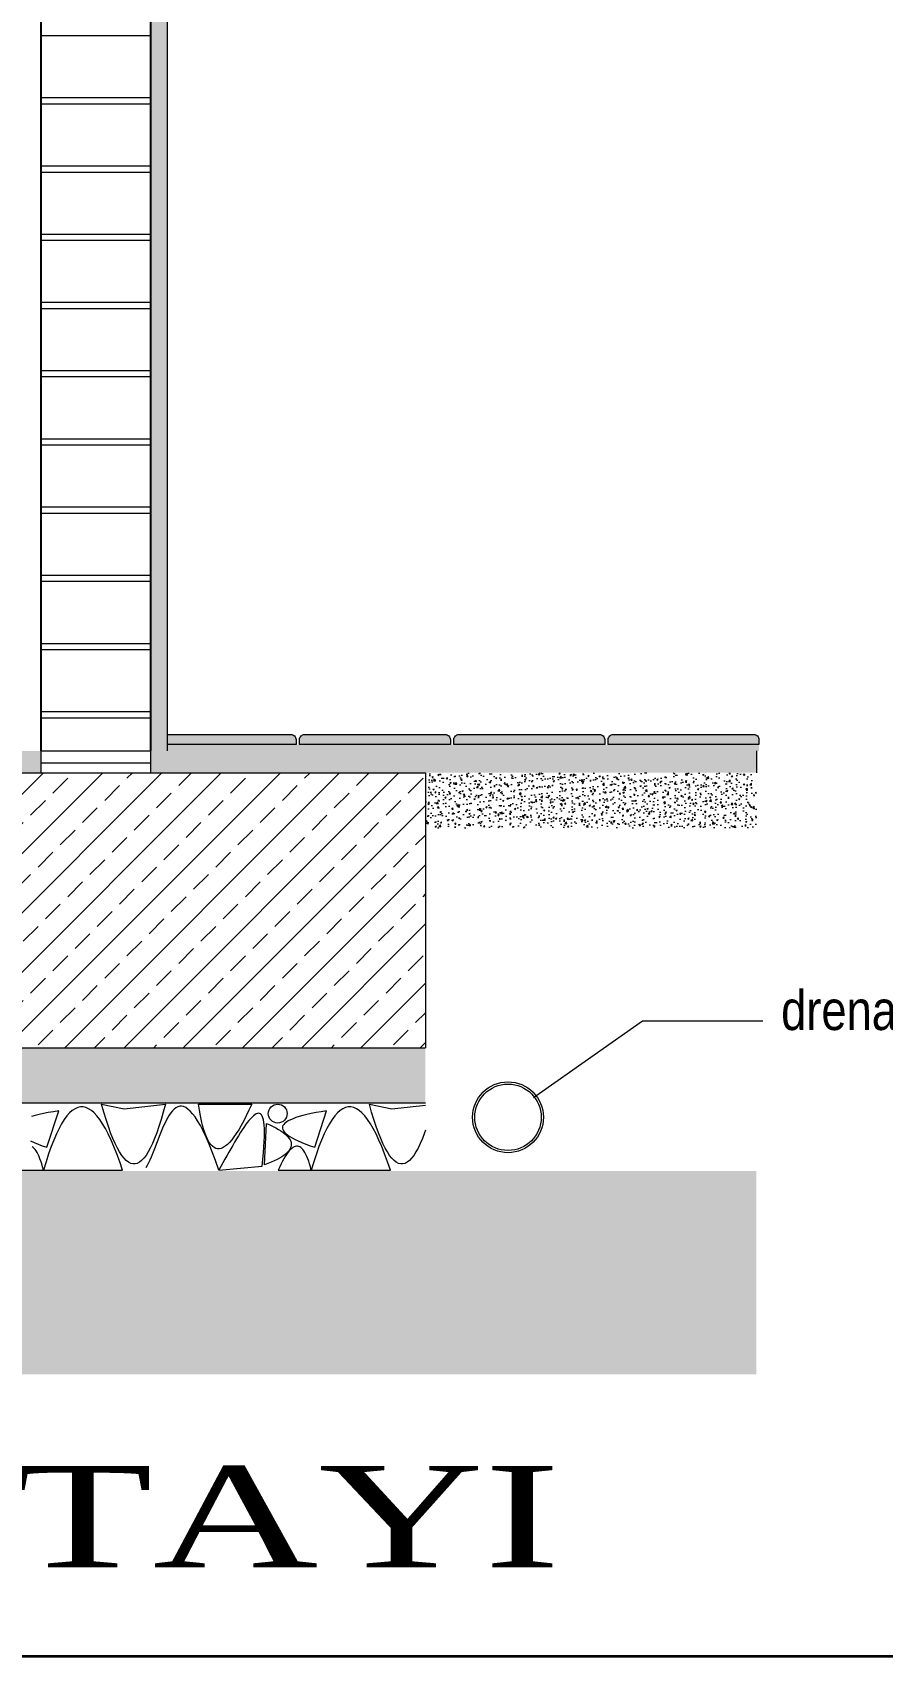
# Model space of a CAD drawing. Header units: millimetres. Extents: x 708 to 46452, y -4963 to 3960.
# Drawn here: x 40177 to 40520, y -4934 to -4279 of the extents above; entities that cross this region are included whole.
import ezdxf
from ezdxf.enums import TextEntityAlignment as Align

# ---------------------------------------------------------------- set-up
doc = ezdxf.new("R2010")
doc.units = ezdxf.units.MM
for name, color, linetype, lineweight in [('1', 7, 'Continuous', 0), ('101', 252, 'Continuous', 0), ('103', 31, 'Continuous', 0), ('155', 254, 'Continuous', 0), ('156', 254, 'Continuous', 0), ('160', 254, 'Continuous', 0), ('20', 1, 'Continuous', 0), ('61', 251, 'Continuous', 0), ('66', 171, 'Continuous', 0), ('80', 3, 'Continuous', 0), ('BOYUT-pafta', 46, 'Continuous', 15), ('görünüş1', 251, 'Continuous', 35)]:
    doc.layers.add(name, color=color, linetype=linetype, lineweight=lineweight)
doc.layers.add('2', color=2, linetype='Continuous')
doc.styles.add('GENERATED_STYLE_8', font='arial.ttf')
doc.styles.add('STYLE1', font='times.ttf', dxfattribs={"width": 0.8, "height": 12.5})
doc.linetypes.add('BATTING', pattern='A,0.0001,-0.1,[134,ltypeshp.shx,S=0.1,R=0,X=-0.1,Y=0],-0.2,[134,ltypeshp.shx,S=0.1,R=180,X=0.1,Y=0],-0.1', length=0.4001)
pattern_1 = [(60, (-901313.0044, -8965630.9146), (-1.5754895597, 2.7288279678), [1.5754895628, -1.5754895628]), (120, (-901313.0044, -8965630.9146), (-3.1509791225, 1.8e-09), [1.5754895628, -1.5754895628]), (1e-14, (-901313.7921, -8965629.5502), (1.5754895628, 2.728827966), [1.5754895628, -1.5754895628])]
pattern_2 = [(37.5, (-105148.0171, -910547.3292), (-0.0282297965, 0.8634853653), [0, -0.6811716652, 0, -0.7618367308, 0, -0.7282262868]), (7.5, (-105148.0171, -910547.3292), (0.7931064114, 1.2647144307), [0, -0.3674741878, 0, -0.6139507772, 0, -0.23527310804]), (327.5, (-105148.56834, -910547.3292), (1.39556980415, 0.00253566484), [0, -0.2240696267, 0, -0.80665065614, 0, -1.0531272455]), (317.5, (-105148.5683, -910547.3292), (1.3471638526, 0.3933203956), [0, -0.11203481335, 0, -0.52880431903, 0, -0.6049879921])]
pattern_3 = [(50, (-99929.70462, -911142.84932), (-0.39159093277, 0.03425975088), [0.04094640515, -0.45041045667]), (355, (-99929.7046, -911142.84932), (-0.07575283006, 0.41066094447), [0.03275712412, -0.36032962096]), (100.4514447, (-99929.672, -911142.85218), (0.31583810168, 0.37640117686), [0.03479908975, -0.38279030494]), (46.1842, (-99929.7046, -911142.74013), (-0.58266205966, 0.09036651932), [0.06141960773, -0.675615685]), (96.63555761, (-99929.65606, -911142.74766), (0.51028062245, 0.53182206525), [0.052198656, -0.57418597597]), (351.18415117, (-99929.7046, -911142.74013), (0.51028062248, 0.53182206522), [0.0491356154, -0.5404919718]), (21, (-99929.65002, -911142.76743), (-0.32588263999, 0.21981061616), [0.04094640515, -0.45041045667]), (326, (-99929.65002, -911142.76743), (0.13283836703, 0.39589685485), [0.03275712412, -0.36032836534]), (71.451445, (-99929.62287, -911142.78575), (0.4587210063, 0.17608624073), [0.03479908975, -0.38278964506]), (37.5, (-99929.70462, -911142.84932), (0.006638698165, 0.181744088155), [0, -0.35596074879, 0, -0.365787886025, 0, -0.36169324551]), (7.5, (-99929.70462, -911142.84932), (0.143623358177, 0.21532989002), [0, -0.20855369024, 0, -0.34777146776, 0, -0.137852897345]), (327.5, (-99929.82637, -911142.84932), (-0.291440810735, 0.012313463125), [0, -0.136488017174, 0, -0.42584261358, 0, -0.5650603911]), (317.5, (-99929.88096, -911142.84932), (0.31839146855, 0.05465214716), [0, -0.177434422326, 0, -0.28280317158, 0, -0.40127477049])]

msp = doc.modelspace()

# ---------------------------------------------------------------- hatches: boundary and pattern name
at = {"layer": '101', "linetype": 'Continuous'}
msp.add_hatch(color=256, dxfattribs=at).paths.add_polyline_path([(40225.03, -4568.971), (40231.686, -4568.971), (40231.686, -3989.831), (40520.12, -3989.831), (40520.12, -3867.801), (40513.464, -3867.801), (40513.464, -3983.175), (40225.03, -3983.175)])
h = msp.add_hatch(dxfattribs=at)
h.set_pattern_fill('ANSI33', color=256, scale=0.106417, style=0, pattern_type=2)
h.set_pattern_definition([(45, (-325258.213, -3584691.536), (-11.95481533, 11.95481533), []), (45, (-325246.258, -3584691.536), (-11.95481533, 11.95481533), [8.45333099, -4.226665494])])
h.paths.add_polyline_path([(40335.966, -4577.792), (39573.358, -4577.792), (39573.358, -4688.728), (40335.966, -4688.728)])
h = msp.add_hatch(dxfattribs=at)
h.set_pattern_fill('AR_CONC', color=256, scale=0.106417, style=0, pattern_type=2)
h.set_pattern_definition([(50, (40335.9663, -4627.4915), (-5.81624, 0.50885), [0.60817, -6.68988]), (355, (40335.966, -4627.4915), (-1.12515, 6.09949), [0.48654, -5.35192]), (100.4514, (40336.451, -4627.534), (4.6911, 5.59063), [0.51687, -5.68553]), (46.184, (40335.966, -4625.87), (-8.6542, 1.3422), [0.91226, -10.0348]), (96.6356, (40336.6875, -4625.9816), (7.5791, 7.89907), [0.7753, -8.5283]), (351.184, (40335.966, -4625.87), (7.5791, 7.8991), [0.7298, -8.02785]), (21, (40336.777, -4626.275), (-4.84029, 3.26481), [0.60817, -6.68988]), (326, (40336.777, -4626.275), (1.97303, 5.8802), [0.48654, -5.3519]), (71.4514, (40337.1805, -4626.547), (6.81331, 2.61538), [0.51687, -5.68552]), (37.5, (40335.9663, -4627.4915), (0.098604, 2.699418), [0, -5.28703, 0, -5.43299, 0, -5.372175]), (7.5, (40335.9663, -4627.4915), (2.133216, 3.19826), [0, -3.097617, 0, -5.1654, 0, -2.04751]), (327.5, (40334.158, -4627.4915), (-4.328727, 0.18289), [0, -2.027236, 0, -6.32498, 0, -8.39276]), (317.5, (40333.347, -4627.4915), (4.72902, 0.81174), [0, -2.63541, 0, -4.20043, 0, -5.96007])])
h.paths.add_polyline_path([(40469.533, -4577.792), (40335.966, -4577.792), (40335.966, -4599.979), (40469.533, -4599.979)])
h = msp.add_hatch(dxfattribs=at)
h.set_pattern_fill('AR_CONC', color=256, scale=0.106417, style=0, pattern_type=2)
h.set_pattern_definition([(50, (39573.3576, -4738.4276), (-5.81624, 0.508855), [0.60817, -6.68988]), (355, (39573.3576, -4738.4276), (-1.125145, 6.099485), [0.486537, -5.35192]), (100.45144, (39573.8423, -4738.47), (4.691096, 5.59063), [0.516866, -5.685527]), (46.1842, (39573.3576, -4736.806), (-8.65419, 1.3422), [0.91226, -10.03482]), (96.6356, (39574.079, -4736.918), (7.57912, 7.89907), [0.7753, -8.5283]), (351.1842, (39573.358, -4736.806), (7.57912, 7.89907), [0.7298, -8.02785]), (21, (39574.1685, -4737.2113), (-4.840286, 3.264814), [0.60817, -6.68988]), (326, (39574.1685, -4737.211), (1.97303, 5.880197), [0.486537, -5.351903]), (71.45144, (39574.572, -4737.4833), (6.813314, 2.615383), [0.516866, -5.685517]), (37.5, (39573.3576, -4738.4276), (0.0986036, 2.6994177), [0, -5.287032, 0, -5.432993, 0, -5.372175]), (7.5, (39573.3576, -4738.4276), (2.133216, 3.198263), [0, -3.097617, 0, -5.165397, 0, -2.047508]), (327.5, (39571.5493, -4738.4276), (-4.3287266, 0.18289), [0, -2.027236, 0, -6.324976, 0, -8.392757]), (317.5, (39570.7385, -4738.4276), (4.72902, 0.81174), [0, -2.635407, 0, -4.200433, 0, -5.960074])])
h.paths.add_polyline_path([(40335.966, -4688.728), (39573.358, -4688.728), (39573.358, -4710.915), (40335.966, -4710.915)])
h = msp.add_hatch(dxfattribs=at)
h.set_pattern_fill('EARTH', color=256, scale=0.106417, style=0, pattern_type=2)
h.set_pattern_definition([(45, (-325252.928, -3584691.3588), (-1.2951049466, 1.2951049465), []), (45, (-325253.3597, -3584690.927), (-2.590209893, 2.590209893), []), (45, (-325253.7914, -3584690.4954), (-2.590209893, 2.590209893), []), (135.000000001, (-325254.2231, -3584690.0637), (0.43170164885, 0.43170164884), [1.8315549801, -1.8315549801])])
h.paths.add_polyline_path([(40469.533, -4738.428), (39573.358, -4738.428), (39573.358, -4820.52), (40469.533, -4820.52)])
at = {"layer": '103', "linetype": 'Continuous'}
h = msp.add_hatch(dxfattribs=at)
h.set_pattern_fill('TRIANG', color=256, scale=0.106417, style=0, pattern_type=2)
h.set_pattern_definition(pattern_1)
h.paths.add_polyline_path([(40180.656, -4568.971), (39573.358, -4568.971), (39573.358, -4577.792), (40180.656, -4577.792)])
h = msp.add_hatch(dxfattribs=at)
h.set_pattern_fill('TRIANG', color=256, scale=0.106417, style=0, pattern_type=2)
h.set_pattern_definition(pattern_1)
h.paths.add_polyline_path([(40225.03, -4568.971), (40225.03, -4577.792), (40469.533, -4577.792), (40469.533, -4568.971)])
at = {"layer": '156', "linetype": 'Continuous'}
h = msp.add_hatch(dxfattribs=at)
h.set_pattern_fill('AR_SAND', color=256, scale=0.106417, style=0, pattern_type=2)
h.set_pattern_definition(pattern_2)
h.paths.add_polyline_path([(40231.686, -4566.412), (40283.72, -4566.412), (40283.72, -4564.383, 0.4142136), (40281.691, -4562.354), (40231.686, -4562.354)])
h = msp.add_hatch(dxfattribs=at)
h.set_pattern_fill('AR_SAND', color=256, scale=0.106417, style=0, pattern_type=2)
h.set_pattern_definition([(37.5, (-105210.3067, -910547.3292), (-0.0282297965, 0.8634853653), [0, -0.6811716652, 0, -0.7618367308, 0, -0.7282262868]), (7.5, (-105210.3067, -910547.3292), (0.7931064114, 1.2647144307), [0, -0.3674741878, 0, -0.6139507772, 0, -0.23527310804]), (327.5, (-105210.8579, -910547.3292), (1.39556980415, 0.00253566484), [0, -0.2240696267, 0, -0.80665065614, 0, -1.0531272455]), (317.5, (-105210.8579, -910547.3292), (1.3471638526, 0.3933203956), [0, -0.11203481335, 0, -0.52880431903, 0, -0.6049879921])])
h.paths.add_polyline_path([(40287.169, -4562.354, 0.4142136), (40285.14, -4564.383), (40285.14, -4566.412), (40346.009, -4566.412), (40346.009, -4564.383, 0.4142136), (40343.98, -4562.354)])
h = msp.add_hatch(dxfattribs=at)
h.set_pattern_fill('AR_SAND', color=256, scale=0.106417, style=0, pattern_type=2)
h.set_pattern_definition(pattern_2)
h.paths.add_polyline_path([(40349.458, -4562.354, 0.4142136), (40347.429, -4564.383), (40347.429, -4566.412), (40408.299, -4566.412), (40408.299, -4564.383, 0.4142136), (40406.27, -4562.354)])
h = msp.add_hatch(dxfattribs=at)
h.set_pattern_fill('AR_SAND', color=256, scale=0.106417, style=0, pattern_type=2)
h.set_pattern_definition([(37.5, (-105085.72754, -910547.3292), (-0.0282297965, 0.8634853653), [0, -0.6811716652, 0, -0.7618367308, 0, -0.7282262868]), (7.5, (-105085.7275, -910547.3292), (0.7931064114, 1.2647144307), [0, -0.3674741878, 0, -0.6139507772, 0, -0.23527310804]), (327.5, (-105086.27875, -910547.3292), (1.39556980415, 0.00253566484), [0, -0.2240696267, 0, -0.80665065614, 0, -1.0531272455]), (317.5, (-105086.2787, -910547.3292), (1.3471638526, 0.3933203956), [0, -0.11203481335, 0, -0.52880431903, 0, -0.6049879921])])
h.paths.add_polyline_path([(40411.748, -4562.354, 0.4142136), (40409.719, -4564.383), (40409.719, -4566.412), (40470.588, -4566.412), (40470.588, -4564.383, 0.4142136), (40468.559, -4562.354)])
at = {"layer": '61', "linetype": 'Continuous'}
h = msp.add_hatch(dxfattribs=at)
h.set_pattern_fill('AR_CONC', color=256, scale=0.106417, style=0, pattern_type=2)
h.set_pattern_definition(pattern_3)
h.paths.add_polyline_path([(40231.686, -4568.971), (40283.72, -4568.971), (40283.72, -4566.412), (40231.686, -4566.412)])
h = msp.add_hatch(dxfattribs=at)
h.set_pattern_fill('AR_CONC', color=256, scale=0.106417, style=0, pattern_type=2)
h.set_pattern_definition([(50, (-99991.9942, -911142.84932), (-0.39159093277, 0.03425975088), [0.04094640515, -0.45041045667]), (355, (-99991.9942, -911142.84932), (-0.07575283006, 0.41066094447), [0.03275712412, -0.36032962096]), (100.4514447, (-99991.96158, -911142.85218), (0.31583810168, 0.37640117686), [0.03479908975, -0.38279030494]), (46.1842, (-99991.9942, -911142.74013), (-0.58266205966, 0.09036651932), [0.06141960773, -0.675615685]), (96.63555761, (-99991.94565, -911142.74766), (0.51028062245, 0.53182206525), [0.052198656, -0.57418597597]), (351.18415117, (-99991.9942, -911142.74013), (0.51028062248, 0.53182206522), [0.0491356154, -0.5404919718]), (21, (-99991.9396, -911142.76743), (-0.32588263999, 0.21981061616), [0.04094640515, -0.45041045667]), (326, (-99991.9396, -911142.76743), (0.13283836703, 0.39589685485), [0.03275712412, -0.36032836534]), (71.451445, (-99991.91246, -911142.78575), (0.4587210063, 0.17608624073), [0.03479908975, -0.38278964506]), (37.5, (-99991.99421, -911142.84932), (0.006638698165, 0.181744088155), [0, -0.35596074879, 0, -0.365787886025, 0, -0.36169324551]), (7.5, (-99991.99421, -911142.84932), (0.143623358177, 0.21532989002), [0, -0.20855369024, 0, -0.34777146776, 0, -0.137852897345]), (327.5, (-99992.11596, -911142.84932), (-0.291440810735, 0.012313463125), [0, -0.136488017174, 0, -0.42584261358, 0, -0.5650603911]), (317.5, (-99992.17055, -911142.84932), (0.31839146855, 0.05465214716), [0, -0.177434422326, 0, -0.28280317158, 0, -0.40127477049])])
h.paths.add_polyline_path([(40283.72, -4566.412), (40283.72, -4568.971), (40346.009, -4568.971), (40346.009, -4566.412)])
h = msp.add_hatch(dxfattribs=at)
h.set_pattern_fill('AR_CONC', color=256, scale=0.106417, style=0, pattern_type=2)
h.set_pattern_definition(pattern_3)
h.paths.add_polyline_path([(40346.009, -4566.412), (40346.009, -4568.971), (40408.299, -4568.971), (40408.299, -4566.412)])
h = msp.add_hatch(dxfattribs=at)
h.set_pattern_fill('AR_CONC', color=256, scale=0.106417, style=0, pattern_type=2)
h.set_pattern_definition([(50, (-99867.41503, -911142.84932), (-0.39159093277, 0.03425975088), [0.04094640515, -0.45041045667]), (355, (-99867.41503, -911142.84932), (-0.07575283006, 0.41066094447), [0.03275712412, -0.36032962096]), (100.4514447, (-99867.3824, -911142.85218), (0.31583810168, 0.37640117686), [0.03479908975, -0.38279030494]), (46.1842, (-99867.41503, -911142.74013), (-0.58266205966, 0.09036651932), [0.06141960773, -0.675615685]), (96.63555761, (-99867.36647, -911142.74766), (0.51028062245, 0.53182206525), [0.052198656, -0.57418597597]), (351.18415117, (-99867.415, -911142.74013), (0.51028062248, 0.53182206522), [0.0491356154, -0.5404919718]), (21, (-99867.36043, -911142.76743), (-0.32588263999, 0.21981061616), [0.04094640515, -0.45041045667]), (326, (-99867.36043, -911142.76743), (0.13283836703, 0.39589685485), [0.03275712412, -0.36032836534]), (71.451445, (-99867.33327, -911142.78575), (0.4587210063, 0.17608624073), [0.03479908975, -0.38278964506]), (37.5, (-99867.41503, -911142.84932), (0.006638698165, 0.181744088155), [0, -0.35596074879, 0, -0.365787886025, 0, -0.36169324551]), (7.5, (-99867.41503, -911142.84932), (0.143623358177, 0.21532989002), [0, -0.20855369024, 0, -0.34777146776, 0, -0.137852897345]), (327.5, (-99867.53677, -911142.84932), (-0.291440810735, 0.012313463125), [0, -0.136488017174, 0, -0.42584261358, 0, -0.5650603911]), (317.5, (-99867.59137, -911142.84932), (0.31839146855, 0.05465214716), [0, -0.177434422326, 0, -0.28280317158, 0, -0.40127477049])])
h.paths.add_polyline_path([(40408.299, -4566.412), (40408.299, -4568.971), (40470.588, -4568.971), (40470.588, -4566.412)])

# ---------------------------------------------------------------- linework, layer by layer
at = {"layer": '1', "linetype": 'Continuous'}
for p, q in [((40231.686, -4060.177), (40231.686, -4562.354)), ((40379.601, -4708.75), (40423.622, -4677.826)), ((40423.622, -4677.826), (40472.175, -4677.826))]:
    msp.add_line(p, q, dxfattribs=at)
at = {"layer": '1', "linetype": 'Continuous', "flags": 128}
msp.add_lwpolyline([(40231.686, -4562.354), (40231.686, -4568.971)], dxfattribs=at)
at = {"layer": '101', "linetype": 'Continuous'}
for p, q in [((40180.656, -4280.365), (40225.03, -4280.365)), ((40180.656, -4305.394), (40225.03, -4305.394)), ((40180.656, -4307.889), (40225.03, -4307.889)), ((40180.656, -4332.917), (40225.03, -4332.917)), ((40180.656, -4335.412), (40225.03, -4335.412)), ((40180.656, -4360.441), (40225.03, -4360.441)), ((40180.656, -4362.936), (40225.03, -4362.936)), ((40180.656, -4387.964), (40225.03, -4387.964)), ((40180.656, -4390.459), (40225.03, -4390.459)), ((40180.656, -4415.488), (40225.03, -4415.488)), ((40180.656, -4417.983), (40225.03, -4417.983)), ((40180.656, -4443.011), (40225.03, -4443.011)), ((40180.656, -4445.507), (40225.03, -4445.507)), ((40180.656, -4470.535), (40225.03, -4470.535)), ((40180.656, -4473.03), (40225.03, -4473.03)), ((40180.656, -4498.058), (40225.03, -4498.058)), ((40180.656, -4500.554), (40225.03, -4500.554)), ((40180.656, -4525.582), (40225.03, -4525.582)), ((40180.656, -4528.077), (40225.03, -4528.077)), ((40180.656, -4553.105), (40225.03, -4553.105)), ((40180.656, -4555.601), (40225.03, -4555.601))]:
    msp.add_line(p, q, dxfattribs=at)
at = {"layer": '103', "linetype": 'BATTING'}
msp.add_line((40469.533, -4568.971), (40469.533, -4577.792), dxfattribs=at)
at = {"layer": '155', "linetype": 'Continuous', "flags": 128}
for points in [[(40168.476, -4738.099), (40181.764, -4738.099), (40213.713, -4738.099), (40212.546, -4734.701), (40211.383, -4731.545), (40210.224, -4728.632), (40209.071, -4725.962), (40207.922, -4723.535), (40206.778, -4721.35), (40205.639, -4719.408), (40204.504, -4717.709), (40203.374, -4716.252), (40202.249, -4715.039), (40201.129, -4714.068), (40200.013, -4713.339), (40198.902, -4712.854), (40197.795, -4712.611), (40196.694, -4712.611), (40195.597, -4712.854), (40194.504, -4713.339), (40193.417, -4714.068), (40192.334, -4715.039), (40191.256, -4716.252), (40190.182, -4717.709), (40189.114, -4719.408), (40188.05, -4721.35), (40186.99, -4723.535), (40185.936, -4725.962), (40184.886, -4728.632), (40183.841, -4731.545), (40182.8, -4734.701), (40181.764, -4738.099), (40181.428, -4736.809), (40181.084, -4735.612), (40180.731, -4734.506), (40180.368, -4733.493), (40179.998, -4732.571), (40179.618, -4731.742), (40179.23, -4731.005), (40178.833, -4730.36), (40178.427, -4729.807), (40178.012, -4729.347), (40177.589, -4728.978), (40177.157, -4728.702)], [(40176.546, -4726.341), (40177.985, -4726.967), (40179.57, -4727.603), (40181.301, -4728.249), (40183.178, -4728.907), (40187.984, -4714.205), (40185.776, -4714.561), (40183.714, -4714.928), (40181.797, -4715.306), (40180.026, -4715.695), (40178.401, -4716.094), (40176.923, -4716.504)], [(40252.536, -4738.099), (40270.065, -4736.541), (40270.361, -4733.72), (40270.597, -4731.127), (40270.775, -4728.754), (40270.897, -4726.595), (40270.964, -4724.645), (40270.978, -4722.897), (40270.941, -4721.345), (40270.853, -4719.983), (40270.718, -4718.805), (40270.537, -4717.803), (40270.31, -4716.973), (40270.041, -4716.308), (40269.73, -4715.802), (40269.379, -4715.448), (40268.99, -4715.241), (40268.565, -4715.174), (40268.105, -4715.241), (40267.612, -4715.436), (40267.087, -4715.753), (40266.533, -4716.185), (40265.95, -4716.726), (40265.341, -4717.371), (40264.707, -4718.112), (40264.05, -4718.944), (40263.371, -4719.86), (40262.672, -4720.855), (40261.955, -4721.922), (40261.222, -4723.055), (40260.473, -4724.248), (40259.712, -4725.494), (40258.939, -4726.788), (40258.156, -4728.123), (40257.364, -4729.492), (40256.566, -4730.891), (40255.763, -4732.312), (40254.957, -4733.75), (40254.149, -4735.198), (40253.342, -4736.649), (40252.536, -4738.099), (40251.17, -4734.249), (40249.857, -4730.759), (40248.593, -4727.617), (40247.379, -4724.809), (40246.211, -4722.323), (40245.088, -4720.147), (40244.009, -4718.267), (40242.972, -4716.67), (40241.975, -4715.344), (40241.017, -4714.277), (40240.095, -4713.454), (40239.209, -4712.864), (40238.357, -4712.494), (40237.537, -4712.331), (40236.747, -4712.361), (40235.985, -4712.573), (40235.251, -4712.954), (40234.542, -4713.49), (40233.856, -4714.17), (40233.193, -4714.979), (40232.55, -4715.906), (40231.925, -4716.938), (40231.318, -4718.062), (40230.726, -4719.264), (40230.148, -4720.533), (40229.582, -4721.856), (40229.026, -4723.219), (40228.479, -4724.61), (40227.939, -4726.016), (40227.405, -4727.424), (40226.874, -4728.823), (40226.346, -4730.198), (40225.818, -4731.537), (40225.288, -4732.827), (40224.756, -4734.055), (40224.22, -4735.21), (40223.677, -4736.277), (40223.126, -4737.244)], [(40335.966, -4721.947), (40335.604, -4723.003), (40334.737, -4725.295), (40333.868, -4727.357), (40332.997, -4729.191), (40332.124, -4730.795), (40331.249, -4732.17), (40330.371, -4733.315), (40329.492, -4734.232), (40328.611, -4734.919), (40327.728, -4735.378), (40326.843, -4735.607), (40325.956, -4735.607), (40325.066, -4735.378), (40324.175, -4734.919), (40323.282, -4734.232), (40322.387, -4733.315), (40321.489, -4732.17), (40320.59, -4730.795), (40319.689, -4729.191), (40318.785, -4727.357), (40317.88, -4725.295), (40316.973, -4723.003), (40316.063, -4720.483), (40315.152, -4717.733), (40314.239, -4714.754), (40313.323, -4711.546), (40322.371, -4713.357), (40335.966, -4711.881)]]:
    msp.add_lwpolyline(points, dxfattribs=at)
for points in [[(40214.279, -4713.357), (40230.96, -4711.546), (40230.101, -4714.754), (40229.24, -4717.733), (40228.377, -4720.483), (40227.512, -4723.003), (40226.645, -4725.295), (40225.776, -4727.357), (40224.905, -4729.191), (40224.032, -4730.795), (40223.157, -4732.17), (40222.279, -4733.315), (40221.4, -4734.232), (40220.519, -4734.919), (40219.636, -4735.378), (40218.751, -4735.607), (40217.864, -4735.607), (40216.974, -4735.378), (40216.083, -4734.919), (40215.19, -4734.232), (40214.295, -4733.315), (40213.397, -4732.17), (40212.498, -4730.795), (40211.597, -4729.191), (40210.693, -4727.357), (40209.788, -4725.295), (40208.881, -4723.003), (40207.971, -4720.483), (40207.06, -4717.733), (40206.147, -4714.754), (40205.231, -4711.546)], [(40265.824, -4711.546), (40264.725, -4713.945), (40263.652, -4716.172), (40262.605, -4718.228), (40261.583, -4720.112), (40260.586, -4721.826), (40259.615, -4723.367), (40258.67, -4724.738), (40257.75, -4725.937), (40256.856, -4726.965), (40255.987, -4727.822), (40255.144, -4728.507), (40254.326, -4729.021), (40253.534, -4729.364), (40252.768, -4729.535), (40252.027, -4729.535), (40251.312, -4729.364), (40250.622, -4729.021), (40249.957, -4728.507), (40249.319, -4727.822), (40248.705, -4726.965), (40248.118, -4725.937), (40247.556, -4724.738), (40247.019, -4723.367), (40246.508, -4721.826), (40246.023, -4720.112), (40245.563, -4718.228), (40245.128, -4716.172), (40244.72, -4713.945), (40244.336, -4711.546)], [(40289.856, -4738.099), (40321.805, -4738.099), (40320.637, -4734.701), (40319.475, -4731.545), (40318.316, -4728.632), (40317.163, -4725.962), (40316.014, -4723.535), (40314.87, -4721.35), (40313.731, -4719.408), (40312.596, -4717.709), (40311.466, -4716.252), (40310.341, -4715.039), (40309.221, -4714.068), (40308.105, -4713.339), (40306.994, -4712.854), (40305.887, -4712.611), (40304.786, -4712.611), (40303.689, -4712.854), (40302.596, -4713.339), (40301.509, -4714.068), (40300.426, -4715.039), (40299.348, -4716.252), (40298.274, -4717.709), (40297.206, -4719.408), (40296.142, -4721.35), (40295.082, -4723.535), (40294.028, -4725.962), (40292.978, -4728.632), (40291.933, -4731.545), (40290.892, -4734.701), (40289.856, -4738.099), (40289.52, -4736.809), (40289.176, -4735.612), (40288.823, -4734.506), (40288.46, -4733.493), (40288.09, -4732.571), (40287.71, -4731.742), (40287.322, -4731.005), (40286.925, -4730.36), (40286.519, -4729.807), (40286.104, -4729.347), (40285.681, -4728.978), (40285.249, -4728.702), (40284.808, -4728.518), (40284.359, -4728.425), (40283.901, -4728.425), (40283.434, -4728.518), (40282.958, -4728.702), (40282.474, -4728.978), (40281.98, -4729.347), (40281.479, -4729.807), (40280.968, -4730.36), (40280.448, -4731.005), (40279.92, -4731.742), (40279.383, -4732.571), (40278.838, -4733.493), (40278.283, -4734.506), (40277.72, -4735.612), (40277.148, -4736.809), (40276.568, -4738.099)], [(40296.076, -4714.205), (40293.868, -4714.561), (40291.805, -4714.928), (40289.889, -4715.306), (40288.118, -4715.695), (40286.493, -4716.094), (40285.015, -4716.504), (40283.682, -4716.925), (40282.494, -4717.357), (40281.453, -4717.799), (40280.558, -4718.253), (40279.809, -4718.717), (40279.205, -4719.191), (40278.748, -4719.677), (40278.436, -4720.173), (40278.27, -4720.68), (40278.25, -4721.198), (40278.377, -4721.726), (40278.649, -4722.265), (40279.066, -4722.815), (40279.63, -4723.376), (40280.34, -4723.948), (40281.195, -4724.53), (40282.197, -4725.123), (40283.344, -4725.727), (40284.638, -4726.341), (40286.077, -4726.967), (40287.662, -4727.603), (40289.393, -4728.249), (40291.27, -4728.907)], [(40271.832, -4719.247), (40273.186, -4719.87), (40274.442, -4720.489), (40275.599, -4721.104), (40276.657, -4721.716), (40277.616, -4722.325), (40278.476, -4722.931), (40279.237, -4723.533), (40279.9, -4724.131), (40280.464, -4724.727), (40280.929, -4725.319), (40281.295, -4725.907), (40281.562, -4726.493), (40281.731, -4727.075), (40281.8, -4727.653), (40281.771, -4728.229), (40281.643, -4728.8), (40281.416, -4729.369), (40281.09, -4729.934), (40280.666, -4730.496), (40280.142, -4731.054), (40279.52, -4731.609), (40278.799, -4732.161), (40277.979, -4732.709), (40277.06, -4733.254), (40276.042, -4733.796), (40274.926, -4734.334), (40273.711, -4734.869), (40272.396, -4735.4), (40270.983, -4735.929)]]:
    msp.add_lwpolyline(points, close=True, dxfattribs=at)
at = {"layer": '155', "linetype": 'Continuous'}
msp.add_circle((40276.329, -4715.318), 3.807, dxfattribs=at)
at = {"layer": '160', "linetype": 'Continuous'}
for p, q in [((40180.656, -4568.971), (40180.656, -4577.792)), ((40225.03, -4568.971), (40225.03, -4577.792))]:
    msp.add_line(p, q, dxfattribs=at)
at = {"layer": '2', "linetype": 'Continuous'}
for p, q in [((40180.656, -3983.175), (40180.656, -4568.971)), ((40225.03, -3983.175), (40225.03, -4568.971))]:
    msp.add_line(p, q, dxfattribs=at)
at = {"layer": '20', "linetype": 'Continuous'}
for p, q in [((40180.656, -4568.971), (40225.03, -4568.971)), ((40180.656, -4573.785), (40225.03, -4573.785))]:
    msp.add_line(p, q, dxfattribs=at)
at = {"layer": '66', "linetype": 'Continuous'}
for radius in [14.295, 13.408]:
    msp.add_circle((40369.279, -4716.787), radius, dxfattribs=at)
at = {"layer": '80', "linetype": 'Continuous'}
for p, q in [((39573.358, -4577.792), (40335.966, -4577.792)), ((40335.966, -4577.792), (40335.966, -4688.728)), ((39573.358, -4688.728), (40335.966, -4688.728)), ((39573.358, -4710.915), (40335.966, -4710.915))]:
    msp.add_line(p, q, dxfattribs=at)
at = {"layer": '80', "linetype": 'Continuous', "flags": 128}
msp.add_lwpolyline([(40231.686, -4562.354), (40281.691, -4562.354, 0.0006094), (40281.686, -4562.354, -0.4149277), (40283.72, -4564.383), (40283.72, -4566.412), (40231.686, -4566.412)], format="xyb", dxfattribs=at)
for points in [[(40285.14, -4564.383, 0.0006094), (40285.14, -4564.388, -0.4149277), (40287.169, -4562.354), (40343.98, -4562.354, 0.0006094), (40343.975, -4562.354, -0.4149277), (40346.009, -4564.383), (40346.009, -4566.412), (40285.14, -4566.412)], [(40347.429, -4564.383, 0.0006094), (40347.429, -4564.388, -0.4149277), (40349.458, -4562.354), (40406.27, -4562.354, 0.0006094), (40406.265, -4562.354, -0.4149277), (40408.299, -4564.383), (40408.299, -4566.412), (40347.429, -4566.412)], [(40409.719, -4564.383, 0.0006094), (40409.719, -4564.388, -0.4149277), (40411.748, -4562.354), (40468.559, -4562.354, 0.0006094), (40468.554, -4562.354, -0.4149277), (40470.588, -4564.383), (40470.588, -4566.412), (40409.719, -4566.412)]]:
    msp.add_lwpolyline(points, format="xyb", close=True, dxfattribs=at)
at = {"layer": 'görünüş1'}
msp.add_lwpolyline([(46452.231, -4934.354), (37756.546, -4934.354), (37756.487, -2331.683), (46452.171, -2347.088)], close=True, dxfattribs=at)

# ---------------------------------------------------------------- texts
at = {"layer": '1', "linetype": 'Continuous', "insert": (40479.525, -4665.626), "char_height": 15.96249, "attachment_point": 1, "style": 'GENERATED_STYLE_8'}
msp.add_mtext('\\A1;{\\fArial Narrow|b0|i0|c162|p34;drenaj borusu}', dxfattribs=at)
at = {"layer": 'BOYUT-pafta', "style": 'STYLE1', "width": 1.5}
msp.add_text('SİSTEM DETAYI ', height=40.83768, dxfattribs=at).set_placement((39693.943, -4857.535), align=Align.TOP_LEFT)

doc.saveas('drawing.dxf')
